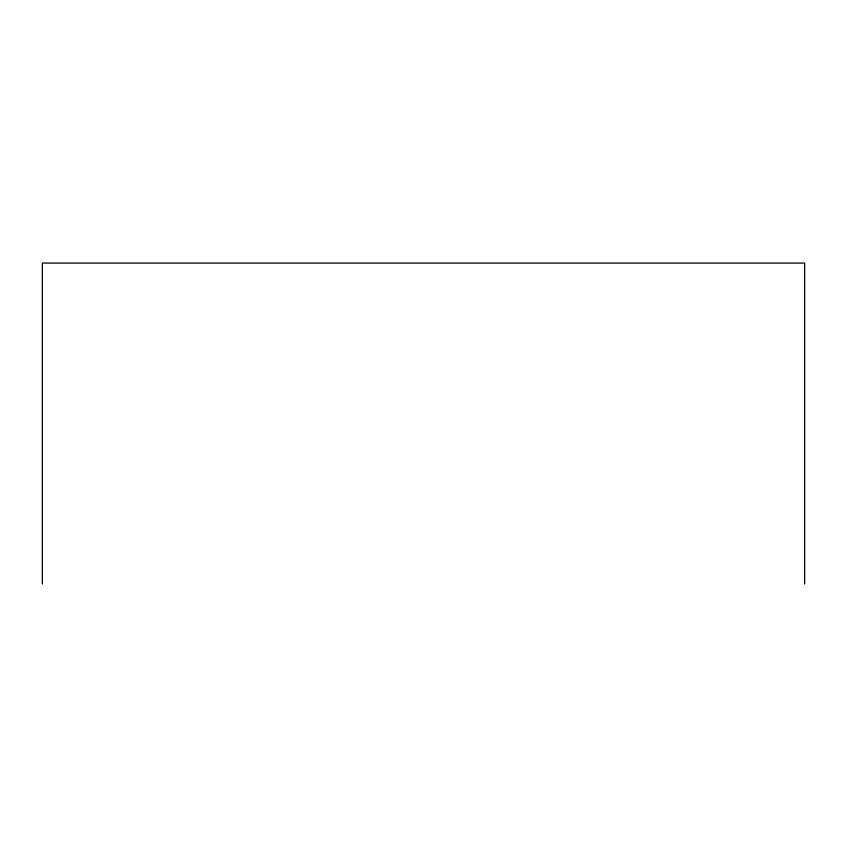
<?xml version="1.0" encoding="UTF-8"?>
<svg xmlns="http://www.w3.org/2000/svg" width="847" height="847" viewBox="0 0 847 847"><rect width="100%" height="100%" fill="white"/><g stroke="black" fill="none" stroke-linecap="round" stroke-linejoin="round"><path stroke-width="1.27" d="M804.65 583.932L804.65 263.068L42.35 263.068L42.35 583.932"/></g></svg>
